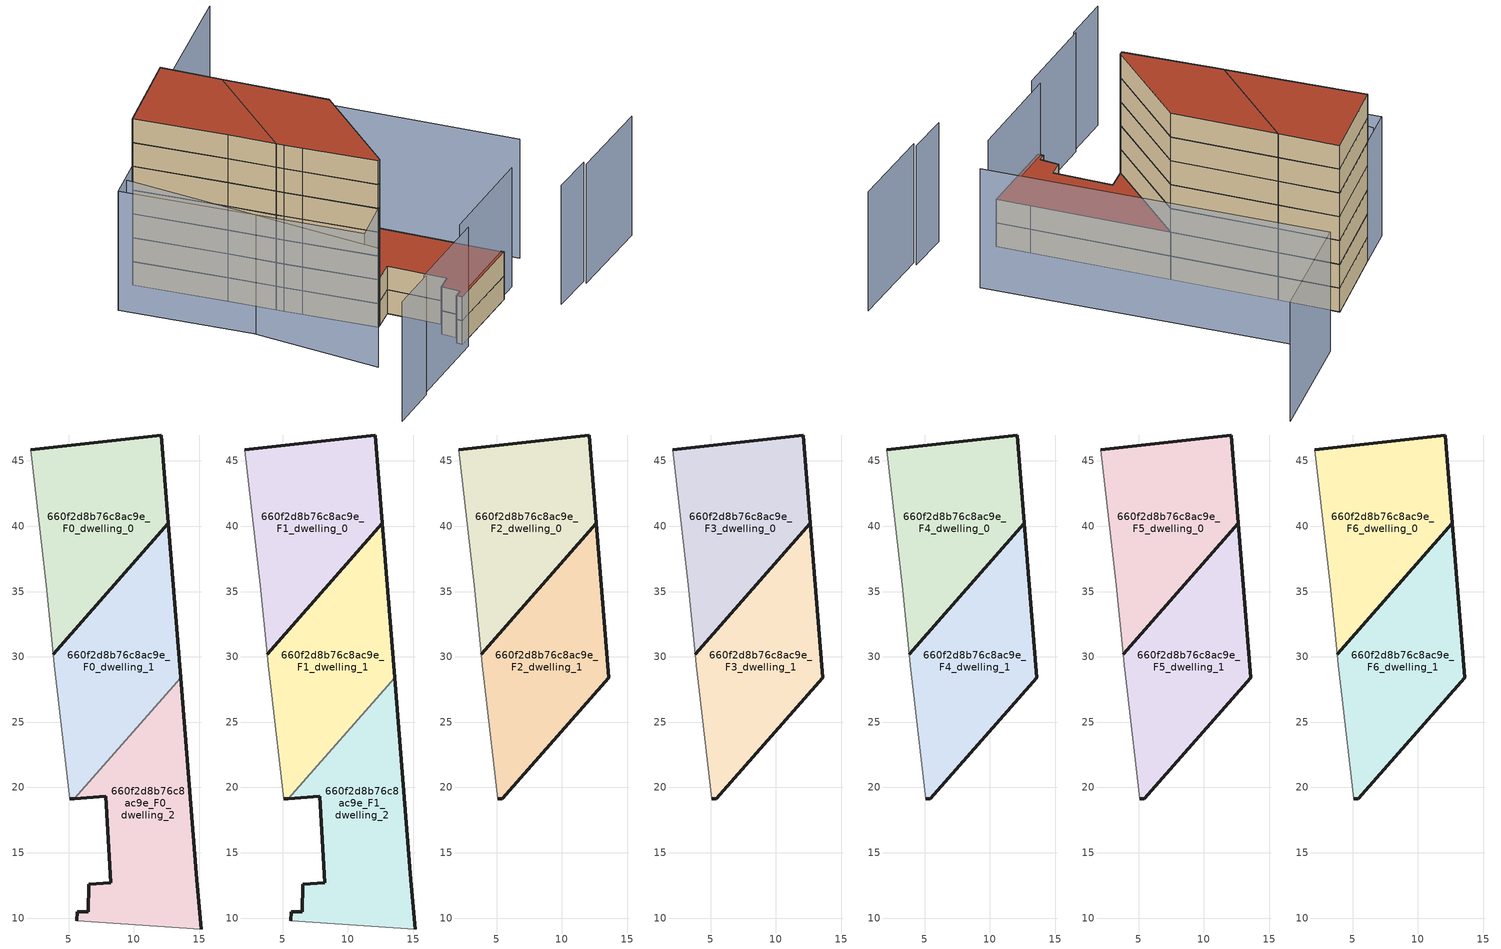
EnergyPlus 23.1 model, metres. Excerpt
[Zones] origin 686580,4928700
660f2d8b76c8ac9e_F0_dwelling_0
 floor ground (EU_floor_Construction): 3.83,30.19 12.64,40.21 12.09,46.98 2.12,45.84 3.3,35.49 z0
 wall outside (EU_wall_Construction): 2.12,45.84 12.09,46.98 12.64,40.21 3.83,30.19 z0:3
 wall adiabatic (EU_wall_Construction): 3.83,30.19 3.3,35.49 2.12,45.84 z0:3
660f2d8b76c8ac9e_F0_dwelling_1
 floor ground (EU_floor_Construction): 5.45,19.15 13.59,28.41 12.64,40.21 3.83,30.19 3.91,29.34 4.14,27.4 5.1,19.12 z0
 wall outside (EU_wall_Construction): 5.45,19.15 5.1,19.12 / 3.83,30.19 12.64,40.21 13.59,28.41 z0:3
 wall adiabatic (EU_wall_Construction): 5.1,19.12 4.14,27.4 3.91,29.34 3.83,30.19 z0:3
 wall to 660f2d8b76c8ac9e_F0_dwelling_2 (EU_wall_Construction): 13.59,28.41 5.45,19.15 z0:3
660f2d8b76c8ac9e_F0_dwelling_2
 floor ground (EU_floor_Construction): 15.14,9.16 14.83,12.92 13.59,28.41 5.45,19.15 7.84,19.31 8.23,12.7 6.53,12.59 6.5,10.48 5.67,10.49 5.63,9.8 z0
 wall outside (EU_wall_Construction): 13.59,28.41 14.83,12.92 15.14,9.16 / 5.63,9.8 5.67,10.49 6.5,10.48 6.53,12.59 8.23,12.7 7.84,19.31 5.45,19.15 z0:3
 wall adiabatic (EU_wall_Construction): 15.14,9.16 5.63,9.8 z0:3
660f2d8b76c8ac9e_F1_dwelling_0
 floor to 660f2d8b76c8ac9e_F0_dwelling_0 (EU_floor_Construction): 3.83,30.19 12.64,40.21 12.09,46.98 2.12,45.84 3.3,35.49 z3
 wall outside (EU_wall_Construction): 2.12,45.84 12.09,46.98 12.64,40.21 3.83,30.19 z3:6
 wall adiabatic (EU_wall_Construction): 3.83,30.19 3.3,35.49 2.12,45.84 z3:6
660f2d8b76c8ac9e_F1_dwelling_1
 floor to 660f2d8b76c8ac9e_F0_dwelling_1 (EU_floor_Construction): 5.45,19.15 13.59,28.41 12.64,40.21 3.83,30.19 3.91,29.34 4.14,27.4 5.1,19.12 z3
 wall outside (EU_wall_Construction): 5.45,19.15 5.1,19.12 / 3.83,30.19 12.64,40.21 13.59,28.41 z3:6
 wall adiabatic (EU_wall_Construction): 5.1,19.12 4.14,27.4 3.91,29.34 3.83,30.19 z3:6
 wall to 660f2d8b76c8ac9e_F1_dwelling_2 (EU_wall_Construction): 13.59,28.41 5.45,19.15 z3:6
660f2d8b76c8ac9e_F1_dwelling_2
 floor to 660f2d8b76c8ac9e_F0_dwelling_2 (EU_floor_Construction): 15.14,9.16 14.83,12.92 13.59,28.41 5.45,19.15 7.84,19.31 8.23,12.7 6.53,12.59 6.5,10.48 5.67,10.49 5.63,9.8 z3
 wall outside (EU_wall_Construction): 13.59,28.41 14.83,12.92 15.14,9.16 / 5.63,9.8 5.67,10.49 6.5,10.48 6.53,12.59 8.23,12.7 7.84,19.31 5.45,19.15 z3:6
 wall adiabatic (EU_wall_Construction): 15.14,9.16 5.63,9.8 z3:6
 roof outside (EU_roof_Construction): 13.59,28.41 14.83,12.92 15.14,9.16 5.63,9.8 5.67,10.49 6.5,10.48 6.53,12.59 8.23,12.7 7.84,19.31 5.45,19.15 z6
660f2d8b76c8ac9e_F2_dwelling_0
 floor to 660f2d8b76c8ac9e_F1_dwelling_0 (EU_floor_Construction): 3.83,30.19 12.64,40.21 12.09,46.98 2.12,45.84 3.3,35.49 z6
 wall outside (EU_wall_Construction): 2.12,45.84 12.09,46.98 12.64,40.21 3.83,30.19 z6:9
 wall adiabatic (EU_wall_Construction): 3.83,30.19 3.3,35.49 2.12,45.84 z6:9
660f2d8b76c8ac9e_F2_dwelling_1
 floor to 660f2d8b76c8ac9e_F1_dwelling_1 (EU_floor_Construction): 5.45,19.15 13.59,28.41 12.64,40.21 3.83,30.19 3.91,29.34 4.14,27.4 5.1,19.12 z6
 wall outside (EU_wall_Construction): 3.83,30.19 12.64,40.21 13.59,28.41 5.45,19.15 5.1,19.12 z6:9
 wall adiabatic (EU_wall_Construction): 5.1,19.12 4.14,27.4 3.91,29.34 3.83,30.19 z6:9
660f2d8b76c8ac9e_F3_dwelling_0
 floor to 660f2d8b76c8ac9e_F2_dwelling_0 (EU_floor_Construction): 3.83,30.19 12.64,40.21 12.09,46.98 2.12,45.84 3.3,35.49 z9
 wall outside (EU_wall_Construction): 2.12,45.84 12.09,46.98 12.64,40.21 3.83,30.19 z9:12
 wall adiabatic (EU_wall_Construction): 3.83,30.19 3.3,35.49 2.12,45.84 z9:12
660f2d8b76c8ac9e_F3_dwelling_1
 floor to 660f2d8b76c8ac9e_F2_dwelling_1 (EU_floor_Construction): 5.45,19.15 13.59,28.41 12.64,40.21 3.83,30.19 3.91,29.34 4.14,27.4 5.1,19.12 z9
 wall outside (EU_wall_Construction): 3.83,30.19 12.64,40.21 13.59,28.41 5.45,19.15 5.1,19.12 z9:12
 wall adiabatic (EU_wall_Construction): 5.1,19.12 4.14,27.4 3.91,29.34 3.83,30.19 z9:12
660f2d8b76c8ac9e_F4_dwelling_0
 floor to 660f2d8b76c8ac9e_F3_dwelling_0 (EU_floor_Construction): 3.83,30.19 12.64,40.21 12.09,46.98 2.12,45.84 3.3,35.49 z12
 wall outside (EU_wall_Construction): 2.12,45.84 12.09,46.98 12.64,40.21 3.83,30.19 z12:15
 wall adiabatic (EU_wall_Construction): 3.83,30.19 3.3,35.49 2.12,45.84 z12:15
660f2d8b76c8ac9e_F4_dwelling_1
 floor to 660f2d8b76c8ac9e_F3_dwelling_1 (EU_floor_Construction): 5.45,19.15 13.59,28.41 12.64,40.21 3.83,30.19 3.91,29.34 4.14,27.4 5.1,19.12 z12
 wall outside (EU_wall_Construction): 3.83,30.19 12.64,40.21 13.59,28.41 5.45,19.15 5.1,19.12 z12:15
 wall adiabatic (EU_wall_Construction): 5.1,19.12 4.14,27.4 3.91,29.34 3.83,30.19 z12:15
660f2d8b76c8ac9e_F5_dwelling_0
 floor to 660f2d8b76c8ac9e_F4_dwelling_0 (EU_floor_Construction): 3.83,30.19 12.64,40.21 12.09,46.98 2.12,45.84 3.3,35.49 z15
 wall outside (EU_wall_Construction): 2.12,45.84 12.09,46.98 12.64,40.21 3.83,30.19 z15:18
 wall adiabatic (EU_wall_Construction): 3.83,30.19 3.3,35.49 2.12,45.84 z15:18
660f2d8b76c8ac9e_F5_dwelling_1
 floor to 660f2d8b76c8ac9e_F4_dwelling_1 (EU_floor_Construction): 5.45,19.15 13.59,28.41 12.64,40.21 3.83,30.19 3.91,29.34 4.14,27.4 5.1,19.12 z15
 wall outside (EU_wall_Construction): 3.83,30.19 12.64,40.21 13.59,28.41 5.45,19.15 5.1,19.12 z15:18
 wall adiabatic (EU_wall_Construction): 5.1,19.12 4.14,27.4 3.91,29.34 3.83,30.19 z15:18
660f2d8b76c8ac9e_F6_dwelling_0
 floor to 660f2d8b76c8ac9e_F5_dwelling_0 (EU_floor_Construction): 3.83,30.19 12.64,40.21 12.09,46.98 2.12,45.84 3.3,35.49 z18
 wall outside (EU_wall_Construction): 2.12,45.84 12.09,46.98 12.64,40.21 3.83,30.19 z18:21
 wall adiabatic (EU_wall_Construction): 3.83,30.19 3.3,35.49 2.12,45.84 z18:21
 roof outside (EU_roof_Construction): 12.09,46.98 12.64,40.21 3.83,30.19 3.3,35.49 2.12,45.84 z21
660f2d8b76c8ac9e_F6_dwelling_1
 floor to 660f2d8b76c8ac9e_F5_dwelling_1 (EU_floor_Construction): 5.45,19.15 13.59,28.41 12.64,40.21 3.83,30.19 3.91,29.34 4.14,27.4 5.1,19.12 z18
 wall outside (EU_wall_Construction): 3.83,30.19 12.64,40.21 13.59,28.41 5.45,19.15 5.1,19.12 z18:21
 wall adiabatic (EU_wall_Construction): 5.1,19.12 4.14,27.4 3.91,29.34 3.83,30.19 z18:21
 roof outside (EU_roof_Construction): 12.64,40.21 13.59,28.41 5.45,19.15 5.1,19.12 4.14,27.4 3.91,29.34 3.83,30.19 z21
shading: 21.31,2.5 31.41,1.66 / 16.63,3.3 21.5,2.85 / 5.65,10.14 17.64,9.37 / -4.41,9.78 5.59,9.14 / -9.93,9.94 -4.41,9.59 / 22.86,10.7 19.16,48.96 / 19.16,48.96 32.8,50.28 / -0.52,45.32 -1.7,16.22 / 2.16,45.88 5.1,19.12 / 5.1,19.12 0.18,18.58 / 0.18,18.58 -2.77,45.34 / -2.77,45.34 2.16,45.88 z0:15
[Building]
EU S2 Campaign: North Axis=0; Terrain=City; Solar Distribution=FullExterior
[Site:Location]
Bologna: Latitude=44.5; Longitude=11.25; Time Zone=1; Elevation=37
[SizingPeriod:WeatherFileDays]
AnnualSizingPeriod: Begin Month=1; Begin Day of Month=1; End Month=12; End Day of Month=31; Day of Week for Start Day=Monday; Use Weather File Daylight Saving Period=No; Use Weather File Rain and Snow Indicators=No
[MATERIAL]
EU_InternalMass_Material: Roughness=MediumRough; Thickness=0.1; Conductivity=1; Density=1800; Specific Heat=900; Thermal Absorptance=0.9; Solar Absorptance=0.7; Visible Absorptance=0.7
[MATERIAL:NOMASS] Roughness=MediumRough; Thermal Absorptance=0.9; Solar Absorptance=0.7; Visible Absorptance=0.7
Name | Thermal Resistance
EU_wall_NoMass | 0.905828
EU_roof_NoMass | 0.37593
EU_floor_NoMass | 0.67114
[CONSTRUCTION]
EU_wall_Construction: EU_wall_NoMass
EU_roof_Construction: EU_roof_NoMass
EU_floor_Construction: EU_floor_NoMass
EU_InternalMass_Construction: EU_InternalMass_Material
[ZONE] Type=1; Multiplier=1; Ceiling Height=autocalculate; Floor Area=autocalculate; Part of Total Floor Area=Yes
Name | Volume
660f2d8b76c8ac9e_F0_dwelling_0 | 333.455
660f2d8b76c8ac9e_F1_dwelling_0; 660f2d8b76c8ac9e_F2_dwelling_0; 660f2d8b76c8ac9e_F3_dwelling_0; 660f2d8b76c8ac9e_F4_dwelling_0; 660f2d8b76c8ac9e_F5_dwelling_0; 660f2d8b76c8ac9e_F6_dwelling_0 | 333.454
660f2d8b76c8ac9e_F0_dwelling_1 | 333.489
660f2d8b76c8ac9e_F1_dwelling_1; 660f2d8b76c8ac9e_F2_dwelling_1; 660f2d8b76c8ac9e_F3_dwelling_1; 660f2d8b76c8ac9e_F4_dwelling_1; 660f2d8b76c8ac9e_F5_dwelling_1; 660f2d8b76c8ac9e_F6_dwelling_1 | 333.488
660f2d8b76c8ac9e_F0_dwelling_2 | 333.465
660f2d8b76c8ac9e_F1_dwelling_2 | 333.464
[INTERNALMASS] Construction=EU_InternalMass_Construction
Name | Zone or ZoneList | Surface Area
660f2d8b76c8ac9e_F0_dwelling_0_EU_InternalMass | 660f2d8b76c8ac9e_F0_dwelling_0 | 111.151
660f2d8b76c8ac9e_F0_dwelling_1_EU_InternalMass | 660f2d8b76c8ac9e_F0_dwelling_1 | 111.163
660f2d8b76c8ac9e_F0_dwelling_2_EU_InternalMass | 660f2d8b76c8ac9e_F0_dwelling_2 | 111.154
660f2d8b76c8ac9e_F1_dwelling_0_EU_InternalMass | 660f2d8b76c8ac9e_F1_dwelling_0 | 111.151
660f2d8b76c8ac9e_F1_dwelling_1_EU_InternalMass | 660f2d8b76c8ac9e_F1_dwelling_1 | 111.163
660f2d8b76c8ac9e_F1_dwelling_2_EU_InternalMass | 660f2d8b76c8ac9e_F1_dwelling_2 | 111.154
660f2d8b76c8ac9e_F2_dwelling_0_EU_InternalMass | 660f2d8b76c8ac9e_F2_dwelling_0 | 166.732
660f2d8b76c8ac9e_F2_dwelling_1_EU_InternalMass | 660f2d8b76c8ac9e_F2_dwelling_1 | 166.74
660f2d8b76c8ac9e_F3_dwelling_0_EU_InternalMass | 660f2d8b76c8ac9e_F3_dwelling_0 | 166.732
660f2d8b76c8ac9e_F3_dwelling_1_EU_InternalMass | 660f2d8b76c8ac9e_F3_dwelling_1 | 166.74
660f2d8b76c8ac9e_F4_dwelling_0_EU_InternalMass | 660f2d8b76c8ac9e_F4_dwelling_0 | 166.732
660f2d8b76c8ac9e_F4_dwelling_1_EU_InternalMass | 660f2d8b76c8ac9e_F4_dwelling_1 | 166.74
660f2d8b76c8ac9e_F5_dwelling_0_EU_InternalMass | 660f2d8b76c8ac9e_F5_dwelling_0 | 166.732
660f2d8b76c8ac9e_F5_dwelling_1_EU_InternalMass | 660f2d8b76c8ac9e_F5_dwelling_1 | 166.74
660f2d8b76c8ac9e_F6_dwelling_0_EU_InternalMass | 660f2d8b76c8ac9e_F6_dwelling_0 | 166.732
660f2d8b76c8ac9e_F6_dwelling_1_EU_InternalMass | 660f2d8b76c8ac9e_F6_dwelling_1 | 166.74
[OTHEREQUIPMENT] Fuel Type=Electricity; Design Level Calculation Method=Watts/Area; Power per Zone Floor Area=1; Fraction Latent=0; Fraction Radiant=0; Fraction Lost=0; Carbon Dioxide Generation Rate=0; EndUse Subcategory=EU_Step8_InternalGains
Name | Zone or ZoneList or Space or SpaceList | Schedule
EU_Step8_InternalGain_660f2d8b76c8ac9e_F0_dwelling_0_f000 | 660f2d8b76c8ac9e_F0_dwelling_0 | EU_Step8_GainSchedule_660f2d8b76c8ac9e_F0_dwelling_0_f000
EU_Step8_InternalGain_660f2d8b76c8ac9e_F0_dwelling_1_f000 | 660f2d8b76c8ac9e_F0_dwelling_1 | EU_Step8_GainSchedule_660f2d8b76c8ac9e_F0_dwelling_1_f000
EU_Step8_InternalGain_660f2d8b76c8ac9e_F0_dwelling_2_f000 | 660f2d8b76c8ac9e_F0_dwelling_2 | EU_Step8_GainSchedule_660f2d8b76c8ac9e_F0_dwelling_2_f000
EU_Step8_InternalGain_660f2d8b76c8ac9e_F1_dwelling_0_f000 | 660f2d8b76c8ac9e_F1_dwelling_0 | EU_Step8_GainSchedule_660f2d8b76c8ac9e_F1_dwelling_0_f000
EU_Step8_InternalGain_660f2d8b76c8ac9e_F1_dwelling_1_f000 | 660f2d8b76c8ac9e_F1_dwelling_1 | EU_Step8_GainSchedule_660f2d8b76c8ac9e_F1_dwelling_1_f000
EU_Step8_InternalGain_660f2d8b76c8ac9e_F1_dwelling_2_f000 | 660f2d8b76c8ac9e_F1_dwelling_2 | EU_Step8_GainSchedule_660f2d8b76c8ac9e_F1_dwelling_2_f000
EU_Step8_InternalGain_660f2d8b76c8ac9e_F2_dwelling_0_f000 | 660f2d8b76c8ac9e_F2_dwelling_0 | EU_Step8_GainSchedule_660f2d8b76c8ac9e_F2_dwelling_0_f000
EU_Step8_InternalGain_660f2d8b76c8ac9e_F2_dwelling_1_f000 | 660f2d8b76c8ac9e_F2_dwelling_1 | EU_Step8_GainSchedule_660f2d8b76c8ac9e_F2_dwelling_1_f000
EU_Step8_InternalGain_660f2d8b76c8ac9e_F3_dwelling_0_f000 | 660f2d8b76c8ac9e_F3_dwelling_0 | EU_Step8_GainSchedule_660f2d8b76c8ac9e_F3_dwelling_0_f000
EU_Step8_InternalGain_660f2d8b76c8ac9e_F3_dwelling_1_f000 | 660f2d8b76c8ac9e_F3_dwelling_1 | EU_Step8_GainSchedule_660f2d8b76c8ac9e_F3_dwelling_1_f000
EU_Step8_InternalGain_660f2d8b76c8ac9e_F4_dwelling_0_f000 | 660f2d8b76c8ac9e_F4_dwelling_0 | EU_Step8_GainSchedule_660f2d8b76c8ac9e_F4_dwelling_0_f000
EU_Step8_InternalGain_660f2d8b76c8ac9e_F4_dwelling_1_f000 | 660f2d8b76c8ac9e_F4_dwelling_1 | EU_Step8_GainSchedule_660f2d8b76c8ac9e_F4_dwelling_1_f000
EU_Step8_InternalGain_660f2d8b76c8ac9e_F5_dwelling_0_f000 | 660f2d8b76c8ac9e_F5_dwelling_0 | EU_Step8_GainSchedule_660f2d8b76c8ac9e_F5_dwelling_0_f000
EU_Step8_InternalGain_660f2d8b76c8ac9e_F5_dwelling_1_f000 | 660f2d8b76c8ac9e_F5_dwelling_1 | EU_Step8_GainSchedule_660f2d8b76c8ac9e_F5_dwelling_1_f000
EU_Step8_InternalGain_660f2d8b76c8ac9e_F6_dwelling_0_f000 | 660f2d8b76c8ac9e_F6_dwelling_0 | EU_Step8_GainSchedule_660f2d8b76c8ac9e_F6_dwelling_0_f000
EU_Step8_InternalGain_660f2d8b76c8ac9e_F6_dwelling_1_f000 | 660f2d8b76c8ac9e_F6_dwelling_1 | EU_Step8_GainSchedule_660f2d8b76c8ac9e_F6_dwelling_1_f000
[ZONEVENTILATION:DESIGNFLOWRATE] Schedule=EU_AlwaysOn; Design Flow Rate Calculation Method=AirChanges/Hour; Air Changes per Hour=0.73129; Ventilation Type=Natural; Fan Pressure Rise=0; Fan Total Efficiency=1; Constant Term Coefficient=1; Temperature Term Coefficient=0; Velocity Term Coefficient=0; Velocity Squared Term Coefficient=0; Minimum Indoor Temperature=-100; Maximum Indoor Temperature=100; Delta Temperature=-100; Minimum Outdoor Temperature=-100; Maximum Outdoor Temperature=100; Maximum Wind Speed=40
Name | Zone or ZoneList or Space or SpaceList
EU_ConstantAir_660f2d8b76c8ac9e_F0_dwelling_0 | 660f2d8b76c8ac9e_F0_dwelling_0
EU_ConstantAir_660f2d8b76c8ac9e_F0_dwelling_1 | 660f2d8b76c8ac9e_F0_dwelling_1
EU_ConstantAir_660f2d8b76c8ac9e_F0_dwelling_2 | 660f2d8b76c8ac9e_F0_dwelling_2
EU_ConstantAir_660f2d8b76c8ac9e_F1_dwelling_0 | 660f2d8b76c8ac9e_F1_dwelling_0
EU_ConstantAir_660f2d8b76c8ac9e_F1_dwelling_1 | 660f2d8b76c8ac9e_F1_dwelling_1
EU_ConstantAir_660f2d8b76c8ac9e_F1_dwelling_2 | 660f2d8b76c8ac9e_F1_dwelling_2
EU_ConstantAir_660f2d8b76c8ac9e_F2_dwelling_0 | 660f2d8b76c8ac9e_F2_dwelling_0
EU_ConstantAir_660f2d8b76c8ac9e_F2_dwelling_1 | 660f2d8b76c8ac9e_F2_dwelling_1
EU_ConstantAir_660f2d8b76c8ac9e_F3_dwelling_0 | 660f2d8b76c8ac9e_F3_dwelling_0
EU_ConstantAir_660f2d8b76c8ac9e_F3_dwelling_1 | 660f2d8b76c8ac9e_F3_dwelling_1
EU_ConstantAir_660f2d8b76c8ac9e_F4_dwelling_0 | 660f2d8b76c8ac9e_F4_dwelling_0
EU_ConstantAir_660f2d8b76c8ac9e_F4_dwelling_1 | 660f2d8b76c8ac9e_F4_dwelling_1
EU_ConstantAir_660f2d8b76c8ac9e_F5_dwelling_0 | 660f2d8b76c8ac9e_F5_dwelling_0
EU_ConstantAir_660f2d8b76c8ac9e_F5_dwelling_1 | 660f2d8b76c8ac9e_F5_dwelling_1
EU_ConstantAir_660f2d8b76c8ac9e_F6_dwelling_0 | 660f2d8b76c8ac9e_F6_dwelling_0
EU_ConstantAir_660f2d8b76c8ac9e_F6_dwelling_1 | 660f2d8b76c8ac9e_F6_dwelling_1
[HVACTEMPLATE:THERMOSTAT] Constant Heating Setpoint=20; Constant Cooling Setpoint=50
EU_HeatOnly_660f2d8b76c8ac9e_F0_dwelling_0; EU_HeatOnly_660f2d8b76c8ac9e_F0_dwelling_1; EU_HeatOnly_660f2d8b76c8ac9e_F0_dwelling_2; EU_HeatOnly_660f2d8b76c8ac9e_F1_dwelling_0; EU_HeatOnly_660f2d8b76c8ac9e_F1_dwelling_1; EU_HeatOnly_660f2d8b76c8ac9e_F1_dwelling_2; EU_HeatOnly_660f2d8b76c8ac9e_F2_dwelling_0; EU_HeatOnly_660f2d8b76c8ac9e_F2_dwelling_1; EU_HeatOnly_660f2d8b76c8ac9e_F3_dwelling_0; EU_HeatOnly_660f2d8b76c8ac9e_F3_dwelling_1; EU_HeatOnly_660f2d8b76c8ac9e_F4_dwelling_0; EU_HeatOnly_660f2d8b76c8ac9e_F4_dwelling_1; EU_HeatOnly_660f2d8b76c8ac9e_F5_dwelling_0; EU_HeatOnly_660f2d8b76c8ac9e_F5_dwelling_1; EU_HeatOnly_660f2d8b76c8ac9e_F6_dwelling_0; EU_HeatOnly_660f2d8b76c8ac9e_F6_dwelling_1
[HVACTEMPLATE:ZONE:IDEALLOADSAIRSYSTEM] System Availability Schedule=EU_AlwaysOn; Maximum Heating Supply Air Temperature=50; Minimum Cooling Supply Air Temperature=13; Maximum Heating Supply Air Humidity Ratio=0.0156; Minimum Cooling Supply Air Humidity Ratio=0.0077; Heating Limit=NoLimit; Cooling Limit=NoLimit; Heating Availability Schedule=EU_AlwaysOn; Cooling Availability Schedule=EU_CoolingOff; Dehumidification Control Type=ConstantSensibleHeatRatio; Cooling Sensible Heat Ratio=0.7; Dehumidification Setpoint=60; Humidification Control Type=None; Humidification Setpoint=30; Outdoor Air Method=None; Outdoor Air Flow Rate per Person=0.00944; Outdoor Air Flow Rate per Zone Floor Area=0; Outdoor Air Flow Rate per Zone=0; Demand Controlled Ventilation Type=None; Outdoor Air Economizer Type=NoEconomizer; Heat Recovery Type=None; Sensible Heat Recovery Effectiveness=0.7; Latent Heat Recovery Effectiveness=0.65
Name | Template Thermostat
660f2d8b76c8ac9e_F0_dwelling_0 | EU_HeatOnly_660f2d8b76c8ac9e_F0_dwelling_0
660f2d8b76c8ac9e_F0_dwelling_1 | EU_HeatOnly_660f2d8b76c8ac9e_F0_dwelling_1
660f2d8b76c8ac9e_F0_dwelling_2 | EU_HeatOnly_660f2d8b76c8ac9e_F0_dwelling_2
660f2d8b76c8ac9e_F1_dwelling_0 | EU_HeatOnly_660f2d8b76c8ac9e_F1_dwelling_0
660f2d8b76c8ac9e_F1_dwelling_1 | EU_HeatOnly_660f2d8b76c8ac9e_F1_dwelling_1
660f2d8b76c8ac9e_F1_dwelling_2 | EU_HeatOnly_660f2d8b76c8ac9e_F1_dwelling_2
660f2d8b76c8ac9e_F2_dwelling_0 | EU_HeatOnly_660f2d8b76c8ac9e_F2_dwelling_0
660f2d8b76c8ac9e_F2_dwelling_1 | EU_HeatOnly_660f2d8b76c8ac9e_F2_dwelling_1
660f2d8b76c8ac9e_F3_dwelling_0 | EU_HeatOnly_660f2d8b76c8ac9e_F3_dwelling_0
660f2d8b76c8ac9e_F3_dwelling_1 | EU_HeatOnly_660f2d8b76c8ac9e_F3_dwelling_1
660f2d8b76c8ac9e_F4_dwelling_0 | EU_HeatOnly_660f2d8b76c8ac9e_F4_dwelling_0
660f2d8b76c8ac9e_F4_dwelling_1 | EU_HeatOnly_660f2d8b76c8ac9e_F4_dwelling_1
660f2d8b76c8ac9e_F5_dwelling_0 | EU_HeatOnly_660f2d8b76c8ac9e_F5_dwelling_0
660f2d8b76c8ac9e_F5_dwelling_1 | EU_HeatOnly_660f2d8b76c8ac9e_F5_dwelling_1
660f2d8b76c8ac9e_F6_dwelling_0 | EU_HeatOnly_660f2d8b76c8ac9e_F6_dwelling_0
660f2d8b76c8ac9e_F6_dwelling_1 | EU_HeatOnly_660f2d8b76c8ac9e_F6_dwelling_1
[SIZING:ZONE] Zone Cooling Design Supply Air Temperature Input Method=SupplyAirTemperature; Zone Cooling Design Supply Air Temperature=13; Zone Heating Design Supply Air Temperature Input Method=SupplyAirTemperature; Zone Heating Design Supply Air Temperature=50; Zone Cooling Design Supply Air Humidity Ratio=0.008; Zone Heating Design Supply Air Humidity Ratio=0.008; Cooling Design Air Flow Method=DesignDay; Cooling Design Air Flow Rate=0; Cooling Minimum Air Flow per Zone Floor Area=0.000762; Cooling Minimum Air Flow=0; Cooling Minimum Air Flow Fraction=0.2; Heating Design Air Flow Method=DesignDay; Heating Design Air Flow Rate=0; Heating Maximum Air Flow per Zone Floor Area=0.002032; Heating Maximum Air Flow=0.141576; Heating Maximum Air Flow Fraction=0.3; Account for Dedicated Outdoor Air System=No; Dedicated Outdoor Air System Control Strategy=NeutralSupplyAir; Dedicated Outdoor Air Low Setpoint Temperature for Design=autosize; Dedicated Outdoor Air High Setpoint Temperature for Design=autosize; Zone Load Sizing Method=Sensible Load Only No Latent Load; Zone Latent Cooling Design Supply Air Humidity Ratio Input Method=HumidityRatioDifference; Zone Cooling Design Supply Air Humidity Ratio Difference=0.005; Zone Latent Heating Design Supply Air Humidity Ratio Input Method=HumidityRatioDifference; Zone Humidification Design Supply Air Humidity Ratio Difference=0.005
660f2d8b76c8ac9e_F0_dwelling_0; 660f2d8b76c8ac9e_F0_dwelling_1; 660f2d8b76c8ac9e_F0_dwelling_2; 660f2d8b76c8ac9e_F1_dwelling_0; 660f2d8b76c8ac9e_F1_dwelling_1; 660f2d8b76c8ac9e_F1_dwelling_2; 660f2d8b76c8ac9e_F2_dwelling_0; 660f2d8b76c8ac9e_F2_dwelling_1; 660f2d8b76c8ac9e_F3_dwelling_0; 660f2d8b76c8ac9e_F3_dwelling_1; 660f2d8b76c8ac9e_F4_dwelling_0; 660f2d8b76c8ac9e_F4_dwelling_1; 660f2d8b76c8ac9e_F5_dwelling_0; 660f2d8b76c8ac9e_F5_dwelling_1; 660f2d8b76c8ac9e_F6_dwelling_0; 660f2d8b76c8ac9e_F6_dwelling_1
[SCHEDULE:CONSTANT]
Name | Hourly Value
EU_AlwaysOn | 1
EU_CoolingOff | 0
[SCHEDULE:FILE] Column Number=1; Rows to Skip at Top=0; Number of Hours of Data=8760; Column Separator=Comma; Interpolate to Timestep=No; Minutes per Item=60; Adjust Schedule for Daylight Savings=Yes
Name | File
EU_Step8_GainSchedule_660f2d8b76c8ac9e_F0_dwelling_0_f000 | ../../schedules/660f2d8b76c8ac9e/660f2d8b76c8ac9e_F0_dwelling_0_f000_gain.csv
EU_Step8_GainSchedule_660f2d8b76c8ac9e_F0_dwelling_1_f000 | ../../schedules/660f2d8b76c8ac9e/660f2d8b76c8ac9e_F0_dwelling_1_f000_gain.csv
EU_Step8_GainSchedule_660f2d8b76c8ac9e_F0_dwelling_2_f000 | ../../schedules/660f2d8b76c8ac9e/660f2d8b76c8ac9e_F0_dwelling_2_f000_gain.csv
EU_Step8_GainSchedule_660f2d8b76c8ac9e_F1_dwelling_0_f000 | ../../schedules/660f2d8b76c8ac9e/660f2d8b76c8ac9e_F1_dwelling_0_f000_gain.csv
EU_Step8_GainSchedule_660f2d8b76c8ac9e_F1_dwelling_1_f000 | ../../schedules/660f2d8b76c8ac9e/660f2d8b76c8ac9e_F1_dwelling_1_f000_gain.csv
EU_Step8_GainSchedule_660f2d8b76c8ac9e_F1_dwelling_2_f000 | ../../schedules/660f2d8b76c8ac9e/660f2d8b76c8ac9e_F1_dwelling_2_f000_gain.csv
EU_Step8_GainSchedule_660f2d8b76c8ac9e_F2_dwelling_0_f000 | ../../schedules/660f2d8b76c8ac9e/660f2d8b76c8ac9e_F2_dwelling_0_f000_gain.csv
EU_Step8_GainSchedule_660f2d8b76c8ac9e_F2_dwelling_1_f000 | ../../schedules/660f2d8b76c8ac9e/660f2d8b76c8ac9e_F2_dwelling_1_f000_gain.csv
EU_Step8_GainSchedule_660f2d8b76c8ac9e_F3_dwelling_0_f000 | ../../schedules/660f2d8b76c8ac9e/660f2d8b76c8ac9e_F3_dwelling_0_f000_gain.csv
EU_Step8_GainSchedule_660f2d8b76c8ac9e_F3_dwelling_1_f000 | ../../schedules/660f2d8b76c8ac9e/660f2d8b76c8ac9e_F3_dwelling_1_f000_gain.csv
EU_Step8_GainSchedule_660f2d8b76c8ac9e_F4_dwelling_0_f000 | ../../schedules/660f2d8b76c8ac9e/660f2d8b76c8ac9e_F4_dwelling_0_f000_gain.csv
EU_Step8_GainSchedule_660f2d8b76c8ac9e_F4_dwelling_1_f000 | ../../schedules/660f2d8b76c8ac9e/660f2d8b76c8ac9e_F4_dwelling_1_f000_gain.csv
EU_Step8_GainSchedule_660f2d8b76c8ac9e_F5_dwelling_0_f000 | ../../schedules/660f2d8b76c8ac9e/660f2d8b76c8ac9e_F5_dwelling_0_f000_gain.csv
EU_Step8_GainSchedule_660f2d8b76c8ac9e_F5_dwelling_1_f000 | ../../schedules/660f2d8b76c8ac9e/660f2d8b76c8ac9e_F5_dwelling_1_f000_gain.csv
EU_Step8_GainSchedule_660f2d8b76c8ac9e_F6_dwelling_0_f000 | ../../schedules/660f2d8b76c8ac9e/660f2d8b76c8ac9e_F6_dwelling_0_f000_gain.csv
EU_Step8_GainSchedule_660f2d8b76c8ac9e_F6_dwelling_1_f000 | ../../schedules/660f2d8b76c8ac9e/660f2d8b76c8ac9e_F6_dwelling_1_f000_gain.csv
